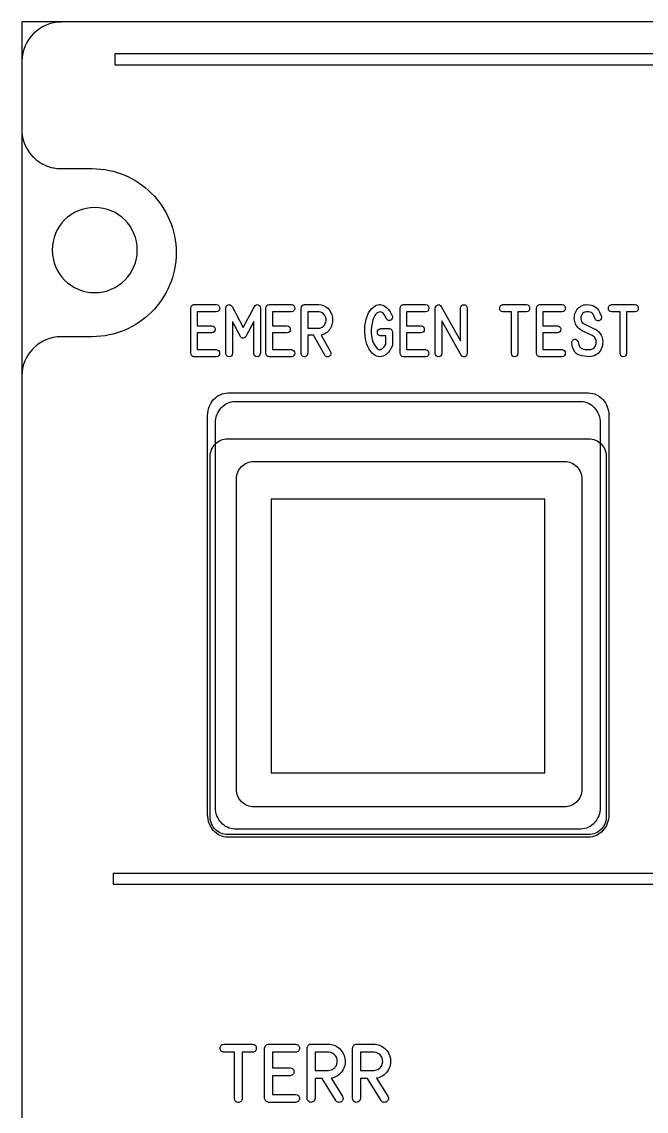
# Model space of a CAD drawing. Extents: x 27 to 704, y 10 to 614.
# Drawn here: x 27 to 63.5, y 252 to 315.7 of the extents above; entities that cross this region are included whole.
import ezdxf

# ---------------------------------------------------------------- set-up
doc = ezdxf.new("R2010")
doc.units = 0
for name, color, linetype in [('_BACKPANEL', 5, 'CONTINUOUS'), ('_ENGRAVING', 105, 'CONTINUOUS'), ('_LABELS', 30, 'CONTINUOUS'), ('_TOPLAYER', 1, 'CONTINUOUS')]:
    doc.layers.add(name, color=color, linetype=linetype)

msp = doc.modelspace()

# ---------------------------------------------------------------- linework, layer by layer
at = {"layer": '_BACKPANEL'}
for points in [[(26.966, 315.712), (26.966, 302.323), (26.966, 275.545), (26.966, 221.988), (26.966, 208.599), (26.966, 181.821), (171.966, 181.821), (171.966, 208.599), (171.966, 221.988), (171.966, 275.545), (171.966, 302.323), (171.966, 315.712)], [(31.229, 299.876), (31.484, 299.889), (31.731, 299.926), (31.969, 299.988), (32.198, 300.071), (32.415, 300.176), (32.62, 300.301), (32.812, 300.444), (32.989, 300.605), (33.149, 300.781), (33.293, 300.973), (33.417, 301.178), (33.522, 301.395), (33.606, 301.624), (33.667, 301.862), (33.705, 302.11), (33.717, 302.364), (33.705, 302.618), (33.667, 302.865), (33.606, 303.104), (33.522, 303.332), (33.417, 303.55), (33.293, 303.755), (33.149, 303.947), (32.989, 304.123), (32.812, 304.284), (32.62, 304.427), (32.415, 304.552), (32.198, 304.657), (31.969, 304.74), (31.731, 304.802), (31.484, 304.839), (31.229, 304.852), (30.975, 304.839), (30.728, 304.802), (30.489, 304.74), (30.261, 304.657), (30.043, 304.552), (29.838, 304.427), (29.647, 304.284), (29.47, 304.123), (29.309, 303.947), (29.166, 303.755), (29.041, 303.55), (28.937, 303.332), (28.853, 303.104), (28.792, 302.865), (28.754, 302.618), (28.741, 302.364), (28.754, 302.11), (28.792, 301.862), (28.853, 301.624), (28.937, 301.395), (29.041, 301.178), (29.166, 300.973), (29.309, 300.781), (29.47, 300.605), (29.647, 300.444), (29.838, 300.301), (30.043, 300.176), (30.261, 300.071), (30.489, 299.988), (30.728, 299.926), (30.975, 299.889)], [(39.009, 291.332), (60.104, 291.332), (60.21, 291.327), (60.312, 291.311), (60.41, 291.286), (60.505, 291.252), (60.595, 291.209), (60.679, 291.157), (60.758, 291.098), (60.831, 291.032), (60.898, 290.959), (60.957, 290.88), (61.008, 290.795), (61.051, 290.705), (61.086, 290.611), (61.111, 290.512), (61.126, 290.41), (61.132, 290.305), (61.132, 269.21), (61.126, 269.104), (61.111, 269.002), (61.086, 268.904), (61.051, 268.809), (61.008, 268.719), (60.957, 268.634), (60.898, 268.555), (60.831, 268.483), (60.758, 268.416), (60.679, 268.357), (60.595, 268.306), (60.505, 268.263), (60.41, 268.228), (60.312, 268.203), (60.21, 268.188), (60.104, 268.182), (39.009, 268.182), (38.903, 268.188), (38.801, 268.203), (38.703, 268.228), (38.608, 268.263), (38.518, 268.306), (38.434, 268.357), (38.355, 268.416), (38.282, 268.483), (38.216, 268.555), (38.157, 268.634), (38.105, 268.719), (38.062, 268.809), (38.028, 268.904), (38.002, 269.002), (37.987, 269.104), (37.982, 269.21), (37.982, 290.305), (37.987, 290.41), (38.002, 290.512), (38.028, 290.611), (38.062, 290.705), (38.105, 290.795), (38.157, 290.88), (38.216, 290.959), (38.282, 291.032), (38.355, 291.098), (38.434, 291.157), (38.518, 291.209), (38.608, 291.252), (38.703, 291.286), (38.801, 291.311), (38.903, 291.327)]]:
    msp.add_lwpolyline(points, close=True, dxfattribs=at)
at = {"layer": '_ENGRAVING'}
for points in [[(32.398, 313.2), (168.215, 313.2), (168.215, 313.836), (32.398, 313.836)], [(38.337, 298.755), (37.219, 298.755), (37.219, 297.941), (38.072, 297.941), (38.155, 297.916), (38.215, 297.872), (38.236, 297.843), (38.251, 297.81), (38.262, 297.729), (38.25, 297.648), (38.214, 297.586), (38.155, 297.542), (38.072, 297.518), (37.219, 297.518), (37.219, 296.54), (38.337, 296.54), (38.42, 296.516), (38.48, 296.472), (38.515, 296.411), (38.527, 296.331), (38.515, 296.251), (38.48, 296.189), (38.42, 296.146), (38.337, 296.122), (37.032, 296.122), (36.957, 296.144), (36.9, 296.187), (36.861, 296.25), (36.841, 296.334), (36.841, 298.962), (36.862, 299.048), (36.901, 299.112), (36.958, 299.153), (37.032, 299.17), (38.337, 299.17), (38.42, 299.151), (38.453, 299.133), (38.48, 299.11), (38.5, 299.081), (38.515, 299.046), (38.527, 298.961), (38.514, 298.876), (38.5, 298.842), (38.479, 298.813), (38.452, 298.79), (38.42, 298.773)], [(40.912, 296.331), (40.889, 296.239), (40.85, 296.174), (40.824, 296.152), (40.794, 296.136), (40.722, 296.123), (40.649, 296.136), (40.619, 296.152), (40.594, 296.175), (40.555, 296.24), (40.532, 296.331), (40.532, 298.189), (40.07, 297.316), (40.032, 297.272), (39.991, 297.241), (39.949, 297.221), (39.905, 297.213), (39.86, 297.218), (39.818, 297.236), (39.779, 297.269), (39.742, 297.316), (39.282, 298.185), (39.284, 296.331), (39.263, 296.24), (39.224, 296.176), (39.197, 296.153), (39.166, 296.137), (39.089, 296.124), (39.012, 296.138), (38.981, 296.154), (38.956, 296.176), (38.935, 296.205), (38.919, 296.241), (38.902, 296.331), (38.902, 298.959), (38.915, 299.036), (38.942, 299.095), (38.983, 299.138), (39.038, 299.163), (39.099, 299.17), (39.156, 299.156), (39.208, 299.123), (39.257, 299.069), (39.905, 297.838), (40.56, 299.069), (40.609, 299.123), (40.661, 299.156), (40.717, 299.17), (40.777, 299.163), (40.832, 299.137), (40.872, 299.094), (40.899, 299.035), (40.912, 298.959)], [(42.733, 298.755), (41.615, 298.755), (41.615, 297.941), (42.467, 297.941), (42.551, 297.916), (42.61, 297.872), (42.631, 297.843), (42.646, 297.81), (42.658, 297.729), (42.646, 297.648), (42.61, 297.586), (42.55, 297.542), (42.467, 297.518), (41.615, 297.518), (41.615, 296.54), (42.733, 296.54), (42.816, 296.516), (42.875, 296.472), (42.911, 296.411), (42.923, 296.331), (42.911, 296.251), (42.875, 296.189), (42.816, 296.146), (42.733, 296.122), (41.427, 296.122), (41.352, 296.144), (41.295, 296.187), (41.257, 296.25), (41.236, 296.334), (41.236, 298.962), (41.258, 299.048), (41.297, 299.112), (41.353, 299.153), (41.427, 299.17), (42.733, 299.17), (42.816, 299.151), (42.848, 299.133), (42.875, 299.11), (42.896, 299.081), (42.91, 299.046), (42.922, 298.961), (42.91, 298.876), (42.895, 298.842), (42.874, 298.813), (42.848, 298.79), (42.815, 298.773)], [(45, 296.445), (45.03, 296.364), (45.031, 296.29), (45.006, 296.223), (44.952, 296.162), (44.918, 296.141), (44.882, 296.129), (44.844, 296.124), (44.803, 296.128), (44.764, 296.14), (44.73, 296.159), (44.702, 296.186), (44.68, 296.22), (44.015, 297.38), (43.678, 297.38), (43.678, 296.332), (43.671, 296.272), (43.651, 296.221), (43.618, 296.178), (43.571, 296.145), (43.519, 296.125), (43.468, 296.122), (43.419, 296.136), (43.372, 296.167), (43.339, 296.2), (43.316, 296.239), (43.302, 296.283), (43.298, 296.332), (43.298, 298.962), (43.311, 299.042), (43.352, 299.109), (43.381, 299.136), (43.413, 299.155), (43.448, 299.166), (43.486, 299.17), (44.324, 299.17), (44.47, 299.157), (44.606, 299.117), (44.732, 299.051), (44.848, 298.958), (44.949, 298.845), (45.028, 298.717), (45.087, 298.576), (45.124, 298.42), (45.135, 298.333), (45.137, 298.248), (45.132, 298.164), (45.119, 298.082), (45.099, 298.001), (45.07, 297.921), (45.034, 297.843), (44.99, 297.766), (44.941, 297.694), (44.887, 297.629), (44.83, 297.571), (44.768, 297.521), (44.703, 297.479), (44.634, 297.444), (44.561, 297.416), (44.484, 297.396), (44.458, 297.392)], [(47.936, 297.35), (47.924, 297.351), (47.852, 297.373), (47.801, 297.414), (47.77, 297.476), (47.76, 297.558), (47.77, 297.64), (47.801, 297.702), (47.852, 297.744), (47.924, 297.765), (47.936, 297.768), (47.948, 297.768), (48.446, 297.768), (48.484, 297.764), (48.519, 297.753), (48.551, 297.733), (48.58, 297.706), (48.605, 297.674), (48.622, 297.638), (48.636, 297.558), (48.636, 296.804), (48.62, 296.765), (48.61, 296.741), (48.601, 296.719), (48.59, 296.697), (48.579, 296.674), (48.57, 296.652), (48.559, 296.63), (48.547, 296.607), (48.48, 296.492), (48.408, 296.393), (48.333, 296.31), (48.254, 296.242), (48.171, 296.19), (48.083, 296.153), (47.992, 296.132), (47.897, 296.127), (47.802, 296.137), (47.711, 296.162), (47.623, 296.201), (47.54, 296.254), (47.46, 296.322), (47.384, 296.404), (47.313, 296.501), (47.245, 296.612), (47.186, 296.731), (47.135, 296.865), (47.093, 297.013), (47.058, 297.175), (47.033, 297.345), (47.019, 297.517), (47.015, 297.691), (47.022, 297.867), (47.041, 298.042), (47.071, 298.212), (47.115, 298.378), (47.171, 298.54), (47.241, 298.691), (47.327, 298.826), (47.428, 298.944), (47.544, 299.046), (47.621, 299.098), (47.698, 299.137), (47.774, 299.163), (47.85, 299.176), (47.925, 299.177), (48, 299.164), (48.074, 299.139), (48.148, 299.101), (48.286, 299.003), (48.405, 298.887), (48.505, 298.753), (48.587, 298.602), (48.598, 298.578), (48.606, 298.557), (48.617, 298.535), (48.632, 298.467), (48.631, 298.406), (48.615, 298.352), (48.582, 298.304), (48.542, 298.268), (48.501, 298.246), (48.457, 298.236), (48.412, 298.241), (48.369, 298.256), (48.331, 298.281), (48.298, 298.316), (48.271, 298.36), (48.23, 298.461), (48.186, 298.546), (48.14, 298.616), (48.09, 298.67), (48.038, 298.71), (47.983, 298.734), (47.925, 298.743), (47.864, 298.737), (47.804, 298.718), (47.748, 298.688), (47.695, 298.648), (47.647, 298.597), (47.602, 298.536), (47.561, 298.463), (47.524, 298.381), (47.491, 298.287), (47.44, 298.093), (47.407, 297.892), (47.392, 297.684), (47.396, 297.468), (47.421, 297.256), (47.473, 297.058), (47.551, 296.874), (47.654, 296.704), (47.735, 296.61), (47.776, 296.577), (47.816, 296.554), (47.857, 296.54), (47.898, 296.537), (47.939, 296.543), (47.981, 296.558), (48.059, 296.608), (48.129, 296.675), (48.19, 296.761), (48.242, 296.863), (48.257, 296.896), (48.257, 297.35)], [(50.572, 298.755), (49.454, 298.755), (49.454, 297.941), (50.307, 297.941), (50.39, 297.916), (50.45, 297.872), (50.471, 297.843), (50.486, 297.81), (50.497, 297.729), (50.485, 297.648), (50.449, 297.586), (50.39, 297.542), (50.307, 297.518), (49.454, 297.518), (49.454, 296.54), (50.572, 296.54), (50.655, 296.516), (50.715, 296.472), (50.75, 296.411), (50.762, 296.331), (50.75, 296.251), (50.715, 296.189), (50.655, 296.146), (50.572, 296.122), (49.267, 296.122), (49.192, 296.144), (49.135, 296.187), (49.096, 296.25), (49.076, 296.334), (49.076, 298.962), (49.097, 299.048), (49.136, 299.112), (49.193, 299.153), (49.267, 299.17), (50.572, 299.17), (50.655, 299.151), (50.688, 299.133), (50.715, 299.11), (50.735, 299.081), (50.75, 299.046), (50.762, 298.961), (50.75, 298.876), (50.735, 298.842), (50.714, 298.813), (50.687, 298.79), (50.655, 298.773)], [(52.999, 296.328), (52.991, 296.257), (52.965, 296.2), (52.922, 296.157), (52.862, 296.129), (52.798, 296.119), (52.741, 296.13), (52.691, 296.163), (52.65, 296.217), (51.517, 298.222), (51.517, 296.328), (51.494, 296.236), (51.455, 296.171), (51.429, 296.149), (51.399, 296.132), (51.327, 296.119), (51.254, 296.132), (51.224, 296.149), (51.199, 296.171), (51.16, 296.236), (51.137, 296.328), (51.137, 298.956), (51.154, 299.026), (51.183, 299.084), (51.225, 299.128), (51.281, 299.16), (51.34, 299.172), (51.394, 299.161), (51.443, 299.126), (51.486, 299.067), (52.619, 297.06), (52.619, 298.956), (52.641, 299.049), (52.681, 299.115), (52.708, 299.138), (52.739, 299.154), (52.815, 299.166), (52.891, 299.152), (52.921, 299.136), (52.946, 299.113), (52.983, 299.047), (52.999, 298.956)], [(55.588, 296.331), (55.588, 298.75), (55.094, 298.75), (55.011, 298.77), (54.979, 298.787), (54.952, 298.811), (54.932, 298.84), (54.917, 298.874), (54.905, 298.959), (54.917, 299.045), (54.932, 299.079), (54.953, 299.108), (54.979, 299.132), (55.012, 299.15), (55.094, 299.17), (56.462, 299.17), (56.544, 299.151), (56.576, 299.133), (56.602, 299.109), (56.622, 299.08), (56.637, 299.045), (56.649, 298.959), (56.637, 298.874), (56.623, 298.839), (56.602, 298.81), (56.576, 298.787), (56.544, 298.769), (56.462, 298.75), (55.969, 298.75), (55.969, 296.331), (55.945, 296.238), (55.903, 296.173), (55.876, 296.15), (55.845, 296.134), (55.77, 296.122), (55.695, 296.136), (55.666, 296.153), (55.64, 296.176), (55.605, 296.24)], [(58.548, 298.755), (57.43, 298.755), (57.43, 297.941), (58.282, 297.941), (58.366, 297.916), (58.426, 297.872), (58.447, 297.843), (58.461, 297.81), (58.473, 297.729), (58.461, 297.648), (58.425, 297.586), (58.366, 297.542), (58.282, 297.518), (57.43, 297.518), (57.43, 296.54), (58.548, 296.54), (58.631, 296.516), (58.691, 296.472), (58.726, 296.411), (58.738, 296.331), (58.726, 296.251), (58.691, 296.189), (58.631, 296.146), (58.548, 296.122), (57.243, 296.122), (57.168, 296.144), (57.111, 296.187), (57.072, 296.25), (57.051, 296.334), (57.051, 298.962), (57.073, 299.048), (57.112, 299.112), (57.169, 299.153), (57.243, 299.17), (58.548, 299.17), (58.631, 299.151), (58.664, 299.133), (58.69, 299.11), (58.711, 299.081), (58.726, 299.046), (58.737, 298.961), (58.725, 298.876), (58.71, 298.842), (58.69, 298.813), (58.663, 298.79), (58.631, 298.773)], [(60.469, 297.744), (60.491, 297.734), (60.515, 297.72), (60.537, 297.707), (60.558, 297.693), (60.58, 297.679), (60.643, 297.628), (60.701, 297.573), (60.751, 297.513), (60.796, 297.448), (60.834, 297.379), (60.866, 297.305), (60.91, 297.143), (60.925, 297.007), (60.921, 296.868), (60.905, 296.768), (60.878, 296.673), (60.84, 296.581), (60.792, 296.493), (60.735, 296.412), (60.671, 296.341), (60.601, 296.28), (60.523, 296.228), (60.435, 296.184), (60.346, 296.152), (60.255, 296.133), (60.163, 296.127), (60.009, 296.132), (59.857, 296.149), (59.71, 296.176), (59.566, 296.215), (59.497, 296.242), (59.434, 296.278), (59.375, 296.323), (59.322, 296.378), (59.274, 296.442), (59.231, 296.515), (59.193, 296.597), (59.16, 296.689), (59.136, 296.79), (59.117, 296.895), (59.112, 296.947), (59.119, 296.995), (59.136, 297.041), (59.165, 297.084), (59.201, 297.118), (59.241, 297.14), (59.285, 297.149), (59.334, 297.146), (59.383, 297.128), (59.424, 297.098), (59.457, 297.055), (59.482, 297), (59.486, 296.987), (59.525, 296.842), (59.575, 296.729), (59.638, 296.649), (59.673, 296.621), (59.712, 296.601), (59.801, 296.574), (59.905, 296.556), (60.025, 296.546), (60.16, 296.545), (60.224, 296.549), (60.282, 296.562), (60.335, 296.583), (60.383, 296.613), (60.426, 296.652), (60.464, 296.699), (60.496, 296.754), (60.523, 296.819), (60.54, 296.88), (60.548, 296.943), (60.547, 297.007), (60.537, 297.072), (60.518, 297.136), (60.493, 297.193), (60.46, 297.245), (60.419, 297.292), (60.374, 297.328), (60.317, 297.362), (59.693, 297.664), (59.672, 297.676), (59.6, 297.723), (59.534, 297.775), (59.475, 297.831), (59.424, 297.892), (59.38, 297.958), (59.344, 298.028), (59.314, 298.103), (59.292, 298.183), (59.274, 298.277), (59.266, 298.369), (59.268, 298.458), (59.279, 298.545), (59.299, 298.629), (59.329, 298.711), (59.369, 298.79), (59.418, 298.867), (59.474, 298.938), (59.535, 299), (59.6, 299.052), (59.669, 299.094), (59.742, 299.127), (59.819, 299.151), (59.901, 299.165), (59.987, 299.17), (60.135, 299.166), (60.275, 299.137), (60.343, 299.117), (60.411, 299.088), (60.491, 299.04), (60.561, 298.984), (60.621, 298.92), (60.671, 298.847), (60.757, 298.687), (60.835, 298.515), (60.847, 298.476), (60.851, 298.407), (60.833, 298.344), (60.8, 298.287), (60.771, 298.261), (60.735, 298.238), (60.698, 298.225), (60.659, 298.222), (60.618, 298.228), (60.578, 298.243), (60.544, 298.268), (60.514, 298.303), (60.489, 298.347), (60.415, 298.523), (60.367, 298.606), (60.303, 298.673), (60.246, 298.708), (60.185, 298.732), (60.097, 298.749), (59.973, 298.753), (59.888, 298.741), (59.814, 298.709), (59.75, 298.655), (59.697, 298.581), (59.669, 298.525), (59.652, 298.466), (59.645, 298.403), (59.648, 298.338), (59.664, 298.26), (59.693, 298.192), (59.734, 298.132), (59.788, 298.082), (59.8, 298.072), (59.815, 298.063), (59.83, 298.055), (59.846, 298.048)], [(61.943, 296.331), (61.943, 298.75), (61.448, 298.75), (61.366, 298.77), (61.333, 298.787), (61.307, 298.811), (61.286, 298.84), (61.272, 298.874), (61.26, 298.959), (61.272, 299.045), (61.287, 299.079), (61.307, 299.108), (61.334, 299.132), (61.366, 299.15), (61.448, 299.17), (62.817, 299.17), (62.898, 299.151), (62.93, 299.133), (62.956, 299.109), (62.977, 299.08), (62.991, 299.045), (63.003, 298.959), (62.992, 298.874), (62.977, 298.839), (62.957, 298.81), (62.931, 298.787), (62.899, 298.769), (62.817, 298.75), (62.323, 298.75), (62.323, 296.331), (62.299, 296.238), (62.258, 296.173), (62.231, 296.15), (62.2, 296.134), (62.124, 296.122), (62.05, 296.136), (62.02, 296.153), (61.995, 296.176), (61.959, 296.24)], [(44.324, 297.798), (44.391, 297.804), (44.456, 297.821), (44.518, 297.85), (44.578, 297.89), (44.631, 297.94), (44.675, 297.997), (44.71, 298.06), (44.735, 298.131), (44.755, 298.243), (44.752, 298.349), (44.726, 298.45), (44.677, 298.546), (44.61, 298.628), (44.533, 298.689), (44.443, 298.73), (44.342, 298.75), (43.678, 298.75), (43.678, 297.798)], [(39.019, 294.007), (60.094, 294.007), (60.216, 294), (60.335, 293.981), (60.449, 293.948), (60.559, 293.904), (60.663, 293.849), (60.761, 293.783), (60.852, 293.707), (60.937, 293.622), (61.014, 293.528), (61.082, 293.427), (61.142, 293.318), (61.192, 293.203), (61.231, 293.082), (61.261, 292.955), (61.279, 292.824), (61.285, 292.689), (61.285, 269.348), (61.279, 269.212), (61.261, 269.081), (61.231, 268.955), (61.192, 268.833), (61.142, 268.718), (61.082, 268.609), (61.014, 268.508), (60.937, 268.414), (60.852, 268.329), (60.761, 268.254), (60.663, 268.188), (60.559, 268.132), (60.449, 268.088), (60.335, 268.056), (60.216, 268.036), (60.094, 268.029), (39.019, 268.029), (38.897, 268.036), (38.778, 268.056), (38.664, 268.088), (38.555, 268.132), (38.45, 268.188), (38.352, 268.254), (38.261, 268.329), (38.176, 268.414), (38.099, 268.508), (38.031, 268.609), (37.972, 268.718), (37.922, 268.833), (37.882, 268.955), (37.852, 269.081), (37.834, 269.212), (37.828, 269.348), (37.828, 292.689), (37.834, 292.824), (37.852, 292.955), (37.882, 293.082), (37.922, 293.203), (37.972, 293.318), (38.031, 293.427), (38.099, 293.528), (38.176, 293.622), (38.261, 293.707), (38.352, 293.783), (38.45, 293.849), (38.555, 293.904), (38.664, 293.948), (38.778, 293.981), (38.897, 294)], [(39.427, 293.507), (59.643, 293.507), (59.76, 293.501), (59.874, 293.482), (59.983, 293.45), (60.088, 293.408), (60.188, 293.355), (60.282, 293.291), (60.37, 293.218), (60.451, 293.136), (60.525, 293.046), (60.59, 292.949), (60.647, 292.844), (60.695, 292.733), (60.734, 292.616), (60.762, 292.495), (60.779, 292.368), (60.785, 292.238), (60.785, 269.776), (60.779, 269.646), (60.762, 269.52), (60.734, 269.398), (60.695, 269.281), (60.647, 269.17), (60.59, 269.066), (60.525, 268.968), (60.451, 268.878), (60.37, 268.796), (60.282, 268.723), (60.188, 268.66), (60.088, 268.607), (59.983, 268.564), (59.874, 268.533), (59.76, 268.514), (59.643, 268.507), (39.427, 268.507), (39.31, 268.514), (39.196, 268.533), (39.087, 268.564), (38.982, 268.607), (38.882, 268.66), (38.787, 268.723), (38.7, 268.796), (38.619, 268.878), (38.545, 268.968), (38.479, 269.066), (38.422, 269.17), (38.374, 269.281), (38.336, 269.398), (38.308, 269.52), (38.291, 269.646), (38.285, 269.776), (38.285, 292.238), (38.291, 292.368), (38.308, 292.495), (38.336, 292.616), (38.374, 292.733), (38.422, 292.844), (38.479, 292.949), (38.545, 293.046), (38.619, 293.136), (38.7, 293.218), (38.787, 293.291), (38.882, 293.355), (38.982, 293.408), (39.087, 293.45), (39.196, 293.482), (39.31, 293.501)], [(32.309, 265.278), (168.127, 265.278), (168.127, 265.914), (32.309, 265.914)], [(39.393, 252.752), (39.393, 255.451), (38.796, 255.451), (38.742, 255.459), (38.696, 255.473), (38.657, 255.493), (38.625, 255.519), (38.6, 255.551), (38.582, 255.589), (38.572, 255.634), (38.569, 255.684), (38.572, 255.735), (38.583, 255.78), (38.601, 255.818), (38.626, 255.851), (38.658, 255.877), (38.697, 255.897), (38.796, 255.919), (40.449, 255.919), (40.501, 255.912), (40.547, 255.898), (40.586, 255.878), (40.617, 255.851), (40.642, 255.819), (40.66, 255.78), (40.67, 255.735), (40.674, 255.684), (40.671, 255.633), (40.66, 255.589), (40.643, 255.55), (40.618, 255.518), (40.586, 255.492), (40.548, 255.472), (40.502, 255.458), (40.449, 255.451), (39.853, 255.451), (39.853, 252.752), (39.824, 252.649), (39.801, 252.609), (39.774, 252.576), (39.741, 252.551), (39.703, 252.533), (39.66, 252.522), (39.612, 252.519), (39.565, 252.524), (39.523, 252.535), (39.487, 252.554), (39.456, 252.579), (39.432, 252.612), (39.413, 252.651)], [(42.968, 255.456), (41.618, 255.456), (41.618, 254.548), (42.647, 254.548), (42.748, 254.52), (42.788, 254.498), (42.82, 254.471), (42.845, 254.439), (42.863, 254.402), (42.874, 254.359), (42.877, 254.311), (42.874, 254.264), (42.863, 254.221), (42.845, 254.184), (42.819, 254.152), (42.787, 254.125), (42.747, 254.104), (42.647, 254.077), (41.618, 254.077), (41.618, 252.986), (42.968, 252.986), (43.068, 252.958), (43.108, 252.937), (43.14, 252.91), (43.165, 252.878), (43.183, 252.841), (43.194, 252.799), (43.197, 252.752), (43.194, 252.705), (43.183, 252.663), (43.165, 252.626), (43.14, 252.594), (43.108, 252.568), (43.068, 252.546), (42.968, 252.519), (41.391, 252.519), (41.301, 252.544), (41.263, 252.565), (41.232, 252.592), (41.206, 252.624), (41.185, 252.662), (41.16, 252.755), (41.16, 255.687), (41.186, 255.784), (41.207, 255.822), (41.233, 255.855), (41.265, 255.88), (41.302, 255.9), (41.391, 255.919), (42.968, 255.919), (43.022, 255.912), (43.068, 255.898), (43.108, 255.878), (43.14, 255.852), (43.165, 255.82), (43.183, 255.781), (43.193, 255.737), (43.197, 255.686), (43.193, 255.635), (43.182, 255.591), (43.164, 255.553), (43.139, 255.521), (43.107, 255.495), (43.068, 255.476), (43.021, 255.463)], [(45.707, 252.88), (45.742, 252.79), (45.747, 252.747), (45.744, 252.707), (45.733, 252.668), (45.713, 252.632), (45.648, 252.564), (45.608, 252.541), (45.564, 252.526), (45.518, 252.522), (45.468, 252.526), (45.421, 252.539), (45.38, 252.561), (45.346, 252.591), (45.319, 252.629), (44.516, 253.922), (44.109, 253.922), (44.109, 252.753), (44.101, 252.686), (44.077, 252.629), (44.037, 252.582), (43.981, 252.545), (43.917, 252.523), (43.856, 252.519), (43.797, 252.535), (43.74, 252.569), (43.7, 252.606), (43.672, 252.649), (43.656, 252.698), (43.65, 252.753), (43.65, 255.687), (43.654, 255.733), (43.667, 255.776), (43.687, 255.815), (43.716, 255.851), (43.751, 255.881), (43.789, 255.902), (43.832, 255.915), (43.878, 255.919), (44.889, 255.919), (44.979, 255.916), (45.066, 255.905), (45.149, 255.886), (45.23, 255.86), (45.308, 255.827), (45.382, 255.786), (45.454, 255.738), (45.523, 255.683), (45.644, 255.557), (45.741, 255.414), (45.811, 255.256), (45.857, 255.083), (45.869, 254.986), (45.872, 254.891), (45.866, 254.797), (45.85, 254.705), (45.825, 254.615), (45.791, 254.526), (45.747, 254.439), (45.695, 254.353), (45.635, 254.272), (45.57, 254.2), (45.501, 254.136), (45.426, 254.08), (45.348, 254.033), (45.264, 253.994), (45.176, 253.963), (45.083, 253.94), (45.052, 253.935)], [(48.361, 252.88), (48.396, 252.79), (48.402, 252.747), (48.399, 252.707), (48.387, 252.668), (48.367, 252.632), (48.302, 252.564), (48.262, 252.541), (48.218, 252.526), (48.172, 252.522), (48.123, 252.526), (48.075, 252.539), (48.034, 252.561), (48.001, 252.591), (47.974, 252.629), (47.171, 253.922), (46.764, 253.922), (46.764, 252.753), (46.756, 252.686), (46.731, 252.629), (46.691, 252.582), (46.635, 252.545), (46.572, 252.523), (46.51, 252.519), (46.451, 252.535), (46.394, 252.569), (46.355, 252.606), (46.327, 252.649), (46.31, 252.698), (46.304, 252.753), (46.304, 255.687), (46.309, 255.733), (46.321, 255.776), (46.341, 255.815), (46.37, 255.851), (46.405, 255.881), (46.444, 255.902), (46.486, 255.915), (46.532, 255.919), (47.544, 255.919), (47.633, 255.916), (47.72, 255.905), (47.804, 255.886), (47.884, 255.86), (47.962, 255.827), (48.037, 255.786), (48.108, 255.738), (48.177, 255.683), (48.299, 255.557), (48.395, 255.414), (48.466, 255.256), (48.511, 255.083), (48.523, 254.986), (48.526, 254.891), (48.52, 254.797), (48.505, 254.705), (48.48, 254.615), (48.445, 254.526), (48.402, 254.439), (48.349, 254.353), (48.289, 254.272), (48.224, 254.2), (48.155, 254.136), (48.081, 254.08), (48.002, 254.033), (47.919, 253.994), (47.83, 253.963), (47.737, 253.94), (47.706, 253.935)], [(44.889, 254.389), (44.971, 254.395), (45.049, 254.414), (45.124, 254.447), (45.196, 254.492), (45.261, 254.547), (45.314, 254.61), (45.356, 254.681), (45.386, 254.761), (45.41, 254.885), (45.407, 255.004), (45.375, 255.116), (45.316, 255.223), (45.236, 255.315), (45.142, 255.383), (45.034, 255.429), (44.912, 255.451), (44.109, 255.451), (44.109, 254.389)], [(47.544, 254.389), (47.625, 254.395), (47.703, 254.414), (47.779, 254.447), (47.851, 254.492), (47.915, 254.547), (47.968, 254.61), (48.01, 254.681), (48.04, 254.761), (48.065, 254.885), (48.061, 255.004), (48.03, 255.116), (47.97, 255.223), (47.89, 255.315), (47.796, 255.383), (47.688, 255.429), (47.566, 255.451), (46.764, 255.451), (46.764, 254.389)]]:
    msp.add_lwpolyline(points, close=True, dxfattribs=at)
at = {"layer": '_LABELS'}
msp.add_lwpolyline([(57.544, 271.785), (57.544, 287.787), (41.544, 287.787), (41.544, 271.785)], close=True, dxfattribs=at)
at = {"layer": '_TOPLAYER'}
msp.add_lwpolyline([(169.685, 315.712), (29.281, 315.713), (29.271, 315.694), (29.038, 315.681), (28.811, 315.645), (28.591, 315.588), (28.381, 315.511), (28.181, 315.415), (27.992, 315.301), (27.816, 315.171), (27.652, 315.024), (27.504, 314.863), (27.371, 314.689), (27.255, 314.502), (27.157, 314.304), (27.078, 314.095), (27.019, 313.877), (26.981, 313.652), (26.966, 313.419), (26.966, 311.089), (26.966, 309.416), (26.968, 309.301), (26.977, 309.187), (26.977, 309.172), (27.01, 308.959), (27.01, 308.949), (27.062, 308.75), (27.067, 308.736), (27.072, 308.722), (27.14, 308.537), (27.145, 308.522), (27.152, 308.509), (27.236, 308.335), (27.251, 308.306), (27.354, 308.138), (27.364, 308.126), (27.488, 307.96), (27.498, 307.95), (27.637, 307.798), (27.648, 307.787), (27.804, 307.646), (27.976, 307.518), (27.981, 307.516), (27.986, 307.508), (28.161, 307.402), (28.174, 307.397), (28.184, 307.389), (28.194, 307.389), (28.363, 307.309), (28.399, 307.294), (28.576, 307.229), (28.593, 307.223), (28.609, 307.218), (28.804, 307.169), (28.83, 307.169), (29.039, 307.137), (29.051, 307.137), (29.282, 307.125), (31.084, 307.125), (31.336, 307.119), (31.585, 307.1), (31.831, 307.068), (32.072, 307.025), (32.31, 306.969), (32.543, 306.903), (32.771, 306.825), (32.993, 306.737), (33.211, 306.638), (33.422, 306.529), (33.628, 306.41), (33.827, 306.282), (34.019, 306.145), (34.204, 305.998), (34.382, 305.843), (34.553, 305.68), (34.715, 305.509), (34.869, 305.331), (35.015, 305.145), (35.152, 304.952), (35.279, 304.753), (35.397, 304.547), (35.506, 304.335), (35.604, 304.117), (35.692, 303.895), (35.769, 303.667), (35.835, 303.434), (35.89, 303.197), (35.933, 302.956), (35.964, 302.711), (35.983, 302.462), (35.989, 302.211), (35.983, 301.959), (35.964, 301.711), (35.933, 301.466), (35.89, 301.224), (35.835, 300.987), (35.769, 300.755), (35.692, 300.527), (35.604, 300.304), (35.506, 300.086), (35.397, 299.875), (35.279, 299.669), (35.152, 299.469), (35.015, 299.277), (34.869, 299.091), (34.715, 298.912), (34.553, 298.741), (34.382, 298.578), (34.204, 298.423), (34.019, 298.277), (33.827, 298.14), (33.628, 298.011), (33.422, 297.892), (33.211, 297.783), (32.993, 297.685), (32.771, 297.596), (32.543, 297.519), (32.31, 297.452), (32.072, 297.397), (31.831, 297.353), (31.585, 297.322), (31.336, 297.303), (31.084, 297.296), (29.271, 297.296), (29.035, 297.283), (28.805, 297.246), (28.584, 297.188), (28.373, 297.11), (28.171, 297.012), (27.981, 296.897), (27.804, 296.764), (27.64, 296.615), (27.491, 296.452), (27.359, 296.275), (27.244, 296.085), (27.147, 295.884), (27.069, 295.673), (27.012, 295.452), (26.978, 295.224), (26.966, 294.989), (26.966, 225.323)], dxfattribs=at)
msp.add_lwpolyline([(40.539, 290.001), (58.689, 290.001), (58.794, 289.995), (58.896, 289.98), (58.994, 289.955), (59.088, 289.92), (59.178, 289.877), (59.263, 289.826), (59.342, 289.767), (59.414, 289.701), (59.48, 289.628), (59.539, 289.55), (59.591, 289.465), (59.634, 289.375), (59.668, 289.281), (59.693, 289.183), (59.709, 289.081), (59.714, 288.975), (59.714, 270.826), (59.709, 270.721), (59.693, 270.619), (59.668, 270.521), (59.634, 270.426), (59.591, 270.337), (59.539, 270.252), (59.48, 270.173), (59.414, 270.1), (59.342, 270.034), (59.263, 269.975), (59.178, 269.924), (59.088, 269.881), (58.994, 269.847), (58.896, 269.822), (58.794, 269.806), (58.689, 269.801), (40.539, 269.801), (40.434, 269.806), (40.332, 269.822), (40.234, 269.847), (40.139, 269.881), (40.05, 269.924), (39.965, 269.975), (39.886, 270.034), (39.814, 270.1), (39.747, 270.173), (39.689, 270.252), (39.637, 270.337), (39.594, 270.426), (39.56, 270.521), (39.535, 270.619), (39.519, 270.721), (39.514, 270.826), (39.514, 288.975), (39.519, 289.081), (39.535, 289.183), (39.56, 289.281), (39.594, 289.375), (39.637, 289.465), (39.689, 289.55), (39.747, 289.628), (39.814, 289.701), (39.886, 289.767), (39.965, 289.826), (40.05, 289.877), (40.139, 289.92), (40.234, 289.955), (40.332, 289.98), (40.434, 289.995)], close=True, dxfattribs=at)

doc.saveas('drawing.dxf')
